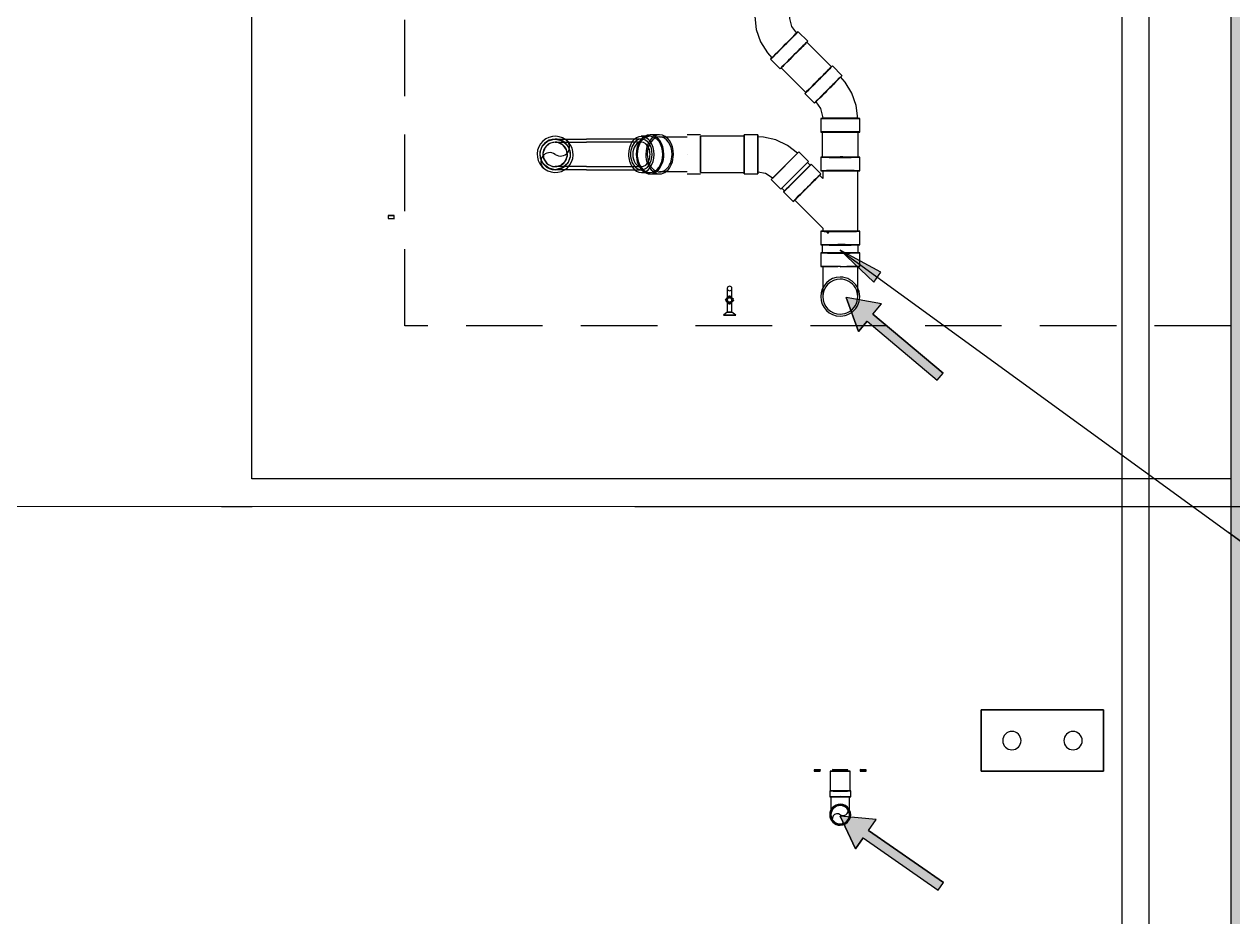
# Model space of a CAD drawing. Header units: millimetres. Extents: x 400392 to 401374, y 4543900 to 4544115.
# Drawn here: x 400811.934 to 400815.884, y 4544028.879 to 4544031.795 of the extents above; entities that cross this region are included whole.
import ezdxf

# ---------------------------------------------------------------- set-up
doc = ezdxf.new("R2010")
doc.units = ezdxf.units.MM
doc.linetypes.add('DASHDOT2', pattern=[0.5, 0.25, -0.125, 0, -0.125])
doc.linetypes.add('HIDDEN', pattern=[0.375, 0.25, -0.125])
doc.layers.add('A-DETL', color=90, linetype='Continuous', lineweight=15)
doc.layers.add('A-DETL-GENF', color=92, linetype='Continuous', lineweight=9)
for name, color, linetype in [('kiriş prota', 6, 'Continuous'), ('kolon tarama prota', 252, 'Continuous'), ('perde prota', 1, 'Continuous'), ('PRT-AL-TUNEL_EKSENI', 14, 'DASHDOT2')]:
    doc.layers.add(name, color=color, linetype=linetype)

# ---------------------------------------------------------------- blocks, each defined once
blk = doc.blocks.new('+24.06 mekanik')
at = {"layer": 'kolon tarama prota'}
for points in [[(106100.6, 203584.1), (106250.6, 203564.4), (106250.6, 203603.9)], [(106207.1, 203470), (106313.1, 203521.7), (106310.1, 203477.9), (106608.2, 203457.1), (106606.1, 203427.1), (106308, 203447.9), (106304.9, 203404)], [(107187.3, 202087.8), (107288.2, 202148.9), (107289.1, 202104.9), (107587.9, 202111.1), (107588.6, 202081.1), (107289.7, 202074.9), (107290.6, 202030.9)]]:
    blk.add_hatch(color=253, dxfattribs=at).paths.add_polyline_path(points, flags=0)
at = {"layer": 'kolon tarama prota', "color": 253}
for p, q in [((114612, 193586.7), (105111.7, 206662.9)), ((105039.7, 206610.6), (114540.1, 193534.5)), ((105613.5, 204073.9), (105569.6, 204080.8)), ((105725.3, 204051.4), (105612.8, 204069.2)), ((105770, 204049.1), (105726.1, 204056.1)), ((105925.2, 203934), (105899.1, 203970)), ((105549.6, 203954.9), (105593.6, 203948)), ((105594.3, 203952.6), (105706.8, 203934.8)), ((105706.1, 203930.1), (105750, 203923.2)), ((105969.7, 203864.7), (105921.4, 203931.2)), ((105796, 203895), (105822.1, 203859.1)), ((105825.9, 203861.8), (105874.2, 203795.3)), ((105999.7, 203831.5), (105973.6, 203867.5)), ((106110.4, 203667.9), (105994.3, 203827.6)), ((105870.4, 203792.5), (105896.5, 203756.6)), ((105660.9, 203730.6), (105625, 203704.4)), ((105660.9, 203730.6), (105735.9, 203627.4)), ((105735.9, 203627.4), (105660.9, 203730.6)), ((105802.5, 203764.6), (105782.6, 203638.6)), ((105782.6, 203638.6), (105802.5, 203764.6)), ((105801.5, 203758.1), (105783.6, 203645.2)), ((105783.6, 203645.2), (105801.5, 203758.1)), ((105846.4, 203757.6), (105802.5, 203764.6)), ((105846.4, 203757.6), (105826.5, 203631.7)), ((105826.5, 203631.7), (105846.4, 203757.6)), ((105845.7, 203752.9), (105836.5, 203694.7)), ((105836.5, 203694.7), (105845.7, 203752.9)), ((105858.2, 203751), (105845.7, 203752.9)), ((105858.2, 203751), (105849, 203692.7)), ((105849, 203692.7), (105858.2, 203751)), ((105902.9, 203748.7), (105858.9, 203755.6)), ((105916.9, 203739.8), (105901.8, 203742.2)), ((105901.9, 203760.5), (105916.9, 203739.8)), ((105627.8, 203700.6), (105512.8, 203617)), ((105625, 203704.4), (105699.9, 203601.3)), ((105699.9, 203601.3), (105625, 203704.4)), ((105664.8, 203725.2), (105732, 203632.8)), ((105732, 203632.8), (105664.8, 203725.2)), ((105836.5, 203694.7), (105827.2, 203636.4)), ((105827.2, 203636.4), (105836.5, 203694.7)), ((105849, 203692.7), (105839.7, 203634.4)), ((105839.7, 203634.4), (105849, 203692.7)), ((106141.9, 203635.8), (106115.8, 203671.7)), ((105510, 203620.9), (105474.1, 203594.7)), ((105699.9, 203601.3), (105735.9, 203627.4)), ((105782.6, 203638.6), (105826.5, 203631.7)), ((105827.2, 203636.4), (105839.7, 203634.4)), ((105839, 203629.7), (105882.9, 203622.8)), ((105883.9, 203629.3), (106011.9, 203609)), ((106011.9, 203609), (106018, 203600.7)), ((106036.9, 203614.1), (106036.5, 203614.6)), ((106153.5, 203611.8), (106138.1, 203633)), ((106183.4, 203578.6), (106157.3, 203614.6)), ((105547.5, 203569.3), (105547.5, 203569.3)), ((105547.5, 203569.3), (105547.5, 203569.3)), ((105582.2, 203521.6), (105697.2, 203605.1)), ((106012.6, 203596.8), (106038.7, 203560.8)), ((106026.3, 203606.7), (106035.3, 203605.3)), ((106250.6, 203603.9), (106100.6, 203584.1)), ((106100.6, 203584.1), (106250.6, 203564.4)), ((106100.6, 203584.1), (109400.1, 203584.1)), ((106250.6, 203564.4), (106250.6, 203603.9)), ((109400.1, 203584.1), (107669.3, 203584.1)), ((105401.7, 203542.2), (105376.3, 203523.7)), ((105511.6, 203543.2), (105511.5, 203543.2)), ((105511.5, 203543.2), (105511.6, 203543.2)), ((105511.6, 203543.1), (105511.5, 203543.2)), ((105511.5, 203543.2), (105511.6, 203543.1)), ((106042.6, 203563.6), (106058, 203542.4)), ((106054.2, 203539.6), (106080.3, 203503.7)), ((105361.5, 203495.9), (105322.3, 203467.4)), ((105379, 203519.8), (105356.1, 203503.1)), ((105549, 203491.6), (105585, 203517.7)), ((106313.1, 203521.7), (106207.1, 203470)), ((106313.1, 203521.7), (106207.1, 203470)), ((106310.1, 203477.9), (106313.1, 203521.7)), ((106310.1, 203477.9), (106313.1, 203521.7)), ((105367.4, 203487.8), (105328.2, 203459.3)), ((106207.1, 203470), (106304.9, 203404)), ((106304.9, 203404), (106207.1, 203470)), ((106608.2, 203457.1), (106310.1, 203477.9)), ((106310.1, 203477.9), (106608.2, 203457.1)), ((106606.1, 203427.1), (106608.2, 203457.1)), ((106606.1, 203427.1), (106608.2, 203457.1)), ((105253.7, 203417.5), (105216.4, 203390.5)), ((105375.2, 203394.6), (105414.4, 203423.1)), ((105381.1, 203386.5), (105420.3, 203415)), ((105425.6, 203407.7), (105448.5, 203424.4)), ((105451.2, 203420.5), (105476.7, 203439)), ((106304.9, 203404), (106308, 203447.9)), ((106308, 203447.9), (106304.9, 203404)), ((106308, 203447.9), (106606.1, 203427.1)), ((106308, 203447.9), (106606.1, 203427.1)), ((105259.5, 203409.5), (105222.3, 203382.4)), ((105269.4, 203317.7), (105306.6, 203344.7)), ((105275.2, 203309.6), (105312.4, 203336.6)), ((105884.4, 203253.9), (105897.5, 203235.8)), ((105909.7, 203244.6), (105896.5, 203262.7)), ((105897.5, 203235.8), (105920.8, 203203.8)), ((105932.9, 203212.7), (105909.7, 203244.6)), ((105916.5, 203188.4), (105948.9, 203211.9)), ((105948.9, 203211.9), (105916.5, 203188.4)), ((105920.8, 203203.8), (105916.5, 203188.4)), ((105920.8, 203203.8), (105932.9, 203212.7)), ((105932.9, 203212.7), (105920.8, 203203.8)), ((105932.9, 203212.7), (105920.8, 203203.8)), ((105920.8, 203203.8), (105932.9, 203212.7)), ((105948.9, 203211.9), (105932.9, 203212.7)), ((107679.9, 202875), (107356.3, 202639.9)), ((107356.3, 202639.9), (107679.9, 202875)), ((107797.4, 202713.2), (107679.9, 202875)), ((107679.9, 202875), (107797.4, 202713.2)), ((107679.9, 202875), (107679.9, 202875)), ((104855.3, 202819.1), (104839.1, 202807.4)), ((104839.1, 202807.4), (104855.3, 202819.1)), ((104861.2, 202811), (104855.3, 202819.1)), ((104839.1, 202807.4), (104845, 202799.3)), ((104861.2, 202811), (104845, 202799.3)), ((104845, 202799.3), (104861.2, 202811)), ((107473.8, 202478.1), (107797.4, 202713.2)), ((107797.4, 202713.2), (107473.8, 202478.1)), ((107797.4, 202713.2), (107797.4, 202713.2)), ((107356.3, 202639.9), (107473.8, 202478.1)), ((107473.8, 202478.1), (107356.3, 202639.9)), ((107356.3, 202639.9), (107356.3, 202639.9)), ((107473.8, 202478.1), (107473.8, 202478.1)), ((107118.3, 202226), (107077.8, 202196.6)), ((107077.8, 202196.6), (107118.3, 202226)), ((107121.2, 202221.9), (107118.3, 202226)), ((107165.6, 202174.5), (107127.7, 202226.6)), ((107166.8, 202261.2), (107150.6, 202249.5)), ((107150.6, 202249.5), (107166.8, 202261.2)), ((107150.6, 202249.5), (107153.6, 202245.4)), ((107169.8, 202257.2), (107153.6, 202245.4)), ((107153.6, 202245.4), (107169.8, 202257.2)), ((107169.8, 202257.2), (107166.8, 202261.2)), ((107074.3, 202187.8), (107112.2, 202135.7)), ((107077.8, 202196.6), (107080.8, 202192.5)), ((107121.2, 202221.9), (107080.8, 202192.5)), ((107080.8, 202192.5), (107121.2, 202221.9)), ((107045.5, 202173.1), (107029.3, 202161.3)), ((107029.3, 202161.3), (107045.5, 202173.1)), ((107029.3, 202161.3), (107032.2, 202157.3)), ((107048.4, 202169), (107032.2, 202157.3)), ((107032.2, 202157.3), (107048.4, 202169)), ((107048.4, 202169), (107045.5, 202173.1)), ((107177.8, 202159.9), (107166.6, 202175.3)), ((107288.2, 202148.9), (107187.3, 202087.8)), ((107288.2, 202148.9), (107187.3, 202087.8)), ((107289.1, 202104.9), (107288.2, 202148.9)), ((107289.1, 202104.9), (107288.2, 202148.9)), ((107111.1, 202135), (107122.3, 202119.5)), ((107587.9, 202111.1), (107289.1, 202104.9)), ((107289.1, 202104.9), (107587.9, 202111.1)), ((107588.6, 202081.1), (107587.9, 202111.1)), ((107588.6, 202081.1), (107587.9, 202111.1)), ((107187.3, 202087.8), (107290.6, 202030.9)), ((107290.6, 202030.9), (107187.3, 202087.8)), ((107289.7, 202074.9), (107588.6, 202081.1)), ((107289.7, 202074.9), (107588.6, 202081.1)), ((107290.6, 202030.9), (107289.7, 202074.9)), ((107289.7, 202074.9), (107290.6, 202030.9))]:
    blk.add_line(p, q, dxfattribs=at)
at = {"layer": 'kolon tarama prota', "color": 253, "flags": 128}
for points in [[(105568.6, 204074.3), (105543.1, 204083.1), (105522.2, 204100.2), (105518.3, 204105.1)], [(105893.8, 203966.1), (105865, 203997.5), (105830.1, 204021.9), (105790.6, 204037.8), (105768.9, 204042.6)], [(105425.8, 204037.9), (105454.6, 204006.5), (105489.5, 203982.1), (105529, 203966.2), (105550.7, 203961.4)], [(105751, 203929.7), (105776.5, 203920.9), (105797.4, 203903.8), (105801.3, 203898.9)], [(105801.5, 203758.1), (105759.8, 203759.9), (105718.8, 203752.2), (105680.6, 203735.5), (105664.8, 203725.2)], [(105732, 203632.8), (105755.1, 203643.7), (105780.6, 203645.6), (105783.6, 203645.2)], [(105405.6, 203536.8), (105427.9, 203553), (105454, 203572), (105478, 203589.4)], [(106235.9, 203495.1), (106233.2, 203498.9), (106225.1, 203510), (106212.5, 203527.4), (106196.6, 203549.3), (106178.9, 203573.7), (106178.1, 203574.7)], [(105545.2, 203496.9), (105517.4, 203476.8), (105491.8, 203458.1), (105472.8, 203444.3)], [(106085.6, 203507.6), (106103.4, 203483.1), (106119.4, 203461), (106132.2, 203443.5), (106140.5, 203432.1), (106143.5, 203427.9), (106143.5, 203427.9)], [(105322.3, 203467.4), (105306.3, 203455.8), (105287.4, 203442.1), (105268.6, 203428.4), (105253.7, 203417.5)], [(105328.2, 203459.3), (105312.2, 203447.7), (105293.3, 203434), (105274.5, 203420.3), (105259.5, 203409.5)], [(105133.6, 203330.3), (105137.4, 203333.1), (105148.2, 203340.9), (105164.3, 203352.6), (105183.2, 203366.4), (105202, 203380), (105216.4, 203390.5)], [(105139.5, 203322.2), (105143.3, 203325), (105154.1, 203332.8), (105170.2, 203344.6), (105189.1, 203358.3), (105207.9, 203371.9), (105222.3, 203382.4)], [(105306.6, 203344.7), (105322.6, 203356.4), (105341.4, 203370.1), (105360.2, 203383.7), (105375.2, 203394.6)], [(105312.4, 203336.6), (105328.4, 203348.3), (105347.3, 203362), (105366.1, 203375.6), (105381.1, 203386.5)], [(105133.6, 203330.3), (105153.4, 203338.9), (105175.1, 203338.4), (105194.5, 203328.7), (105207.9, 203311.8), (105213, 203290.7), (105208.6, 203269.5), (105195.7, 203252.1), (105192.4, 203249.4)], [(105192.4, 203249.4), (105172.5, 203240.8), (105150.9, 203241.3), (105131.5, 203251), (105118, 203268), (105113, 203289), (105117.3, 203310.2), (105130.2, 203327.6), (105133.6, 203330.3)], [(105139.5, 203322.2), (105127, 203307.4), (105123, 203288.5), (105128.3, 203269.9), (105141.7, 203256), (105160, 203250), (105179.1, 203253.2), (105186.5, 203257.5)], [(105186.5, 203257.5), (105198.9, 203272.3), (105203, 203291.2), (105197.7, 203309.8), (105184.3, 203323.7), (105165.9, 203329.7), (105146.9, 203326.5), (105139.5, 203322.2)], [(105269.4, 203317.7), (105253.3, 203306.1), (105234.5, 203292.4), (105215.7, 203278.7), (105199.9, 203267.3), (105189.7, 203259.8), (105186.5, 203257.5)], [(105275.2, 203309.6), (105259.2, 203298), (105240.3, 203284.3), (105221.6, 203270.6), (105205.8, 203259.2), (105195.5, 203251.7), (105192.4, 203249.4)], [(105875.6, 203266), (105878.2, 203262.4), (105884.4, 203253.9)], [(105896.5, 203262.7), (105890.2, 203271.4), (105887.7, 203274.8)], [(107209, 202109.9), (107206.2, 202113.7), (107198.4, 202124.5), (107186.7, 202140.6), (107174.5, 202157.4)], [(107125.6, 202122), (107139.2, 202103.3), (107150.6, 202087.7), (107158, 202077.5), (107160.2, 202074.5)]]:
    blk.add_lwpolyline(points, dxfattribs=at)
at = {"layer": 'kolon tarama prota', "color": 253}
for centre, radius, start, end in [((106189.7, 203461.5), 63.8, 126, 306), ((106189.7, 203461.5), 63.8, 126, 306), ((106189.7, 203461.5), 57.2, 126, 306), ((106189.7, 203461.5), 63.8, 306, 126), ((106189.7, 203461.5), 63.8, 306, 126), ((106189.7, 203461.5), 57.2, 306, 126), ((105163, 203289.9), 59, 0, 180), ((105163, 203289.9), 50, 306, 126), ((105163, 203289.9), 50, 306, 126), ((105163, 203289.9), 50, 306, 126), ((105163, 203319.4), 29.5, 270, 90), ((105163, 203289.9), 50, 126, 306), ((105163, 203289.9), 50, 126, 306), ((105163, 203289.9), 50, 126, 306), ((105163, 203289.9), 40, 126, 306), ((105163, 203289.9), 40, 126, 306), ((105163, 203289.9), 40, 126, 306), ((105163, 203289.9), 40, 306, 126), ((105163, 203289.9), 40, 306, 126), ((105163, 203289.9), 40, 306, 126), ((105163, 203289.9), 59, 180, 0), ((105163, 203260.4), 29.5, 90, 270), ((105881.6, 203270.4), 7.5, 36, 216), ((105881.6, 203270.4), 7.5, 216, 36), ((105903.6, 203240.2), 12.8, 206.2428, 225.7572), ((105903.6, 203240.2), 12.8, 126, 135.7572), ((105903.6, 203240.2), 9.09, 126, 306), ((105903.6, 203240.2), 12.8, 116.2428, 126), ((105903.6, 203240.2), 7.5, 126, 216), ((105903.6, 203240.2), 7.5, 216, 306), ((105903.6, 203240.2), 9.09, 306, 126), ((105903.6, 203240.2), 7.5, 36, 126), ((105903.6, 203240.2), 7.5, 306, 36), ((105903.6, 203240.2), 12.8, 296.2428, 306), ((105903.6, 203240.2), 12.8, 306, 315.7572), ((105903.6, 203240.2), 12.8, 26.2428, 45.7572), ((107657.8, 202735.3), 30, 36, 216), ((107657.8, 202735.3), 30, 36, 216), ((107657.8, 202735.3), 30, 216, 36), ((107657.8, 202735.3), 30, 216, 36), ((107496, 202617.8), 30, 36, 216), ((107496, 202617.8), 30, 36, 216), ((107496, 202617.8), 30, 216, 36), ((107496, 202617.8), 30, 216, 36), ((107184.6, 202092.2), 34.3, 126, 306), ((107184.6, 202092.2), 34.3, 126, 306), ((107184.6, 202092.2), 33, 0, 180), ((107184.6, 202092.2), 30.2, 126, 306), ((107184.6, 202092.2), 34.3, 306, 126), ((107184.6, 202092.2), 34.3, 306, 126), ((107184.6, 202092.2), 30.2, 306, 126), ((107184.6, 202108.7), 16.5, 270, 90), ((107184.6, 202092.2), 33, 180, 0), ((107184.6, 202075.7), 16.5, 90, 270)]:
    blk.add_arc(centre, radius, start, end, dxfattribs=at)
for centre, major_axis, ratio, start_param, end_param in [((105559.6, 204017.9), (10, 63), 0.007024, 6.276068, 9.417661), ((105559.6, 204017.9), (10, 63), 0.007024, 3.134476, 6.276068), ((105559.6, 204017.9), (8.9, 56.4), 0.007024, 6.276068, 9.417661), ((105559.6, 204017.9), (8.9, 56.4), 0.007024, 3.134476, 6.276068), ((105603.5, 204010.9), (10, 63), 0.007024, 6.276068, 9.417661), ((105603.5, 204010.9), (10, 63), 0.007024, 3.134476, 6.276068), ((105603.5, 204010.9), (9.2, 58.3), 0.007024, 0, 1.570796), ((105603.5, 204010.9), (9.2, 58.3), 0.007024, 4.712389, 6.283185), ((105716.1, 203993.1), (10, 63), 0.007024, 6.275907, 9.4175), ((105716.1, 203993.1), (10, 63), 0.007024, 3.134314, 6.275907), ((105716.1, 203993.1), (9.2, 58.3), 0.007024, 0, 1.570796), ((105716.1, 203993.1), (9.2, 58.3), 0.007024, 4.712389, 6.283185), ((105760, 203986.1), (10, 63), 0.007024, 6.275907, 9.4175), ((105760, 203986.1), (10, 63), 0.007024, 3.134314, 6.275907), ((105760, 203986.1), (8.9, 56.4), 0.007024, 6.275907, 9.4175), ((105760, 203986.1), (8.9, 56.4), 0.007024, 3.134314, 6.275907), ((105603.5, 204010.9), (9.2, 58.3), 0.007024, 1.570796, 3.141593), ((105603.5, 204010.9), (9.2, 58.3), 0.007024, 3.141593, 4.712389), ((105716.1, 203993.1), (9.2, 58.3), 0.007024, 1.570796, 3.141593), ((105716.1, 203993.1), (9.2, 58.3), 0.007024, 3.141593, 4.712389), ((105847.5, 203932.5), (51.6, 37.5), 0.010113, 6.283005, 9.424598), ((105847.5, 203932.5), (51.6, 37.5), 0.010113, 3.141413, 6.283005), ((105847.5, 203932.5), (46.2, 33.6), 0.010113, 6.283005, 9.424598), ((105847.5, 203932.5), (46.2, 33.6), 0.010113, 3.141413, 6.283005), ((105873.7, 203896.5), (51.6, 37.5), 0.010113, 6.283005, 9.424598), ((105873.7, 203896.5), (51.6, 37.5), 0.010113, 3.141413, 6.283005), ((105873.7, 203896.5), (47.7, 34.7), 0.010113, 0, 1.570796), ((105873.7, 203896.5), (47.7, 34.7), 0.010113, 4.712389, 6.283185), ((105873.7, 203896.5), (47.7, 34.7), 0.010113, 1.570796, 3.141593), ((105873.7, 203896.5), (47.7, 34.7), 0.010113, 3.141593, 4.712389), ((105922, 203830), (51.6, 37.5), 0.009996, 0, 3.141593), ((105922, 203830), (51.6, 37.5), 0.009996, 3.141593, 6.283185), ((105922, 203830), (47.7, 34.7), 0.010113, 0, 1.570796), ((105922, 203830), (47.7, 34.7), 0.010113, 4.712389, 6.283185), ((105922, 203830), (47.7, 34.7), 0.010113, 1.570796, 3.141593), ((105922, 203830), (47.7, 34.7), 0.010113, 3.141593, 4.712389), ((105948.1, 203794.1), (51.6, 37.5), 0.009996, 0, 3.141593), ((105948.1, 203794.1), (51.6, 37.5), 0.009996, 3.141593, 6.283185), ((105948.1, 203794.1), (46.2, 33.6), 0.009996, 0, 3.141593), ((105948.1, 203794.1), (46.2, 33.6), 0.009996, 3.141593, 6.283185), ((105849, 203692.7), (10, 63), 0.007069, 6.276117, 9.417709), ((105849, 203692.7), (10, 63), 0.007069, 3.134524, 6.276117), ((105892.9, 203685.7), (10, 63), 0.007069, 6.276117, 9.417709), ((105892.9, 203685.7), (10, 63), 0.007069, 3.134524, 6.276117), ((105892.9, 203685.7), (8.9, 56.4), 0.007069, 6.276117, 9.417709), ((105892.9, 203685.7), (8.9, 56.4), 0.007069, 3.134524, 6.276117), ((105662.5, 203652.9), (-34.7, 47.7), 0.000005, 4.712389, 6.283185), ((105662.5, 203652.9), (-34.7, 47.7), 0.000005, 0, 1.570796), ((105662.5, 203652.9), (-34.7, 47.7), 0.000005, 3.141593, 4.712389), ((105662.5, 203652.9), (-34.7, 47.7), 0.000005, 1.570796, 3.141593), ((106064.2, 203634.3), (51.6, 37.5), 0.009996, 0, 3.141593), ((106064.2, 203634.3), (51.6, 37.5), 0.009996, 3.141593, 6.283185), ((106064.2, 203634.3), (46.2, 33.6), 0.009996, 0, 3.141593), ((106064.2, 203634.3), (46.2, 33.6), 0.009996, 3.141593, 6.283185), ((105547.5, 203569.3), (-34.7, 47.7), 0.000005, 0, 1.570796), ((105547.5, 203569.3), (-34.7, 47.7), 0.000005, 4.712389, 6.283185), ((106044.2, 203661.8), (8.9, 56.4), 0.007069, 2.562328, 3.134524), ((106044.2, 203661.8), (8.9, 56.4), 0.007069, 3.134524, 3.70672), ((106090.3, 203598.3), (51.6, 37.5), 0.009996, 0, 3.141593), ((106090.3, 203598.3), (51.6, 37.5), 0.009996, 3.141593, 6.283185), ((106090.3, 203598.3), (47.7, 34.7), 0.009996, 0, 1.570796), ((106090.3, 203598.3), (47.7, 34.7), 0.009996, 4.712389, 6.283185), ((106105.7, 203577.1), (51.6, 37.5), 0.009996, 4.712389, 7.853982), ((106105.7, 203577.1), (47.7, 34.7), 0.009996, 0, 1.570796), ((106105.7, 203577.1), (47.7, 34.7), 0.009996, 4.712389, 6.283185), ((105547.5, 203569.3), (-34.7, 47.7), 0.000005, 1.570796, 3.141593), ((105547.5, 203569.3), (-34.7, 47.7), 0.000005, 3.141593, 4.712389), ((106090.3, 203598.3), (47.7, 34.7), 0.009996, 1.570796, 3.141593), ((106090.3, 203598.3), (47.7, 34.7), 0.009996, 3.141593, 4.712389), ((106105.7, 203577.1), (51.6, 37.5), 0.009996, 1.570796, 4.712389), ((106105.7, 203577.1), (47.7, 34.7), 0.009996, 1.570796, 3.141593), ((106105.7, 203577.1), (47.7, 34.7), 0.009996, 3.141593, 4.712389), ((106131.9, 203541.1), (51.6, 37.5), 0.009996, 4.712389, 7.853982), ((106131.9, 203541.1), (46.2, 33.6), 0.009996, 4.712389, 7.853982), ((105413.8, 203472.1), (-37.5, 51.6), 0.707107, 4.712766, 7.854358), ((105439.2, 203490.6), (-37.5, 51.6), 0.707107, 4.712766, 7.854358), ((105439.2, 203490.6), (-33.6, 46.2), 0.707107, 4.712766, 7.854358), ((106131.9, 203541.1), (51.6, 37.5), 0.009996, 1.570796, 4.712389), ((106131.9, 203541.1), (46.2, 33.6), 0.009996, 1.570796, 4.712389), ((105390.9, 203455.4), (-34.7, 47.7), 0.707107, 0, 1.570796), ((105390.9, 203455.4), (-29.4, 40.5), 0.707107, 0, 3.141593), ((105390.9, 203455.4), (-34.7, 47.7), 0.707107, 4.712389, 6.283185), ((105413.8, 203472.1), (-34.7, 47.7), 0.707107, 0, 1.570796), ((105390.9, 203455.4), (-29.4, 40.5), 0.707107, 3.141593, 6.283185), ((105390.9, 203455.4), (23.5, -32.4), 0.707107, 0, 3.141593), ((105413.8, 203472.1), (-37.5, 51.6), 0.707107, 1.571173, 4.712766), ((105413.8, 203472.1), (-34.7, 47.7), 0.707107, 4.712389, 6.283185), ((105439.2, 203490.6), (-37.5, 51.6), 0.707107, 1.571173, 4.712766), ((105439.2, 203490.6), (-33.6, 46.2), 0.707107, 1.571173, 4.712766), ((105413.8, 203472.1), (-34.7, 47.7), 0.707107, 3.141593, 4.712389), ((105390.9, 203455.4), (23.5, -32.4), 0.707107, 3.141593, 6.283185), ((105390.9, 203455.4), (-34.7, 47.7), 0.707107, 3.141593, 4.712389), ((105390.9, 203455.4), (-34.7, 47.7), 0.707107, 1.570796, 3.141593), ((105413.8, 203472.1), (-34.7, 47.7), 0.707107, 1.570796, 3.141593), ((107101, 202207.2), (26.7, 19.4), 0.01, 0, 1.570796), ((107101, 202207.2), (26.7, 19.4), 0.01, 4.712389, 6.283185), ((107101, 202207.2), (26.7, 19.4), 0.01, 1.570796, 3.141593), ((107101, 202207.2), (26.7, 19.4), 0.01, 3.141593, 4.712389), ((107138.9, 202155.1), (27.8, 20.2), 0.01, 1.570796, 4.712389), ((107138.9, 202155.1), (26.7, 19.4), 0.01, 1.570796, 3.141593), ((107138.9, 202155.1), (26.7, 19.4), 0.01, 3.141593, 4.712389), ((107138.9, 202155.1), (-27.8, -20.2), 0.01, 1.570796, 4.712389), ((107138.9, 202155.1), (26.7, 19.4), 0.01, 0, 1.570796), ((107138.9, 202155.1), (26.7, 19.4), 0.01, 4.712389, 6.283185), ((107150.1, 202139.7), (-27.8, -20.2), 0.01, 1.570796, 4.712389), ((107150.1, 202139.7), (-24.4, -17.7), 0.01, 1.570796, 4.712389), ((107150.1, 202139.7), (27.8, 20.2), 0.01, 1.570796, 4.712389), ((107150.1, 202139.7), (24.4, 17.7), 0.01, 1.570796, 4.712389)]:
    blk.add_ellipse(centre, major_axis=major_axis, ratio=ratio, start_param=start_param, end_param=end_param, dxfattribs=at)
for points, knots in [([(105892.1, 203234.5), (105892.2, 203234.9), (105892.3, 203235.4), (105892.5, 203236), (105892.6, 203236.3), (105892.6, 203236.6), (105892.7, 203236.8), (105892.7, 203237), (105892.8, 203237.1), (105892.8, 203237.4), (105892.9, 203237.7), (105893, 203238), (105893.1, 203238.3), (105893.1, 203238.4), (105893.1, 203238.5), (105893.1, 203238.6), (105893.1, 203238.7), (105893.2, 203238.8), (105893.2, 203239), (105893.3, 203239.3), (105893.4, 203239.7), (105893.5, 203240.2), (105893.6, 203240.8), (105893.6, 203241.3), (105893.7, 203241.6), (105893.7, 203241.8), (105893.8, 203242), (105893.8, 203242.3), (105893.9, 203242.8), (105894, 203243.3), (105894, 203243.9), (105894.1, 203244.3), (105894.1, 203244.6), (105894.1, 203244.8), (105894.1, 203244.9), (105894.1, 203245), (105894.1, 203245.1), (105894.2, 203245.2), (105894.2, 203245.3), (105894.2, 203245.6), (105894.2, 203246), (105894.2, 203246.2), (105894.3, 203246.5), (105894.3, 203246.7), (105894.3, 203246.9), (105894.3, 203247.1), (105894.3, 203247.4), (105894.3, 203247.7), (105894.4, 203248.3), (105894.4, 203248.8), (105894.4, 203249.2)], [-1, -1, -1, -1, -0.875, -0.84375, -0.8125, -0.78125, -0.765625, -0.75, -0.734375, -0.71875, -0.6875, -0.65625, -0.640625, -0.632812, -0.628906, -0.625, -0.621094, -0.617188, -0.609375, -0.59375, -0.578125, -0.5625, -0.53125, -0.515625, -0.507812, -0.5, -0.492188, -0.484375, -0.46875, -0.4375, -0.421875, -0.40625, -0.390625, -0.382812, -0.378906, -0.375, -0.371094, -0.367188, -0.359375, -0.34375, -0.3125, -0.28125, -0.265625, -0.25, -0.234375, -0.21875, -0.1875, -0.15625, -0.125, 0, 0, 0, 0]), ([(105909.3, 203228.7), (105908.9, 203228.8), (105908.5, 203228.9), (105907.8, 203229.1), (105907.5, 203229.2), (105907.3, 203229.3), (105907, 203229.3), (105906.8, 203229.4), (105906.7, 203229.4), (105906.4, 203229.5), (105906.2, 203229.5), (105905.8, 203229.6), (105905.5, 203229.7), (105905.4, 203229.7), (105905.3, 203229.7), (105905.2, 203229.8), (105905.1, 203229.8), (105905, 203229.8), (105904.8, 203229.8), (105904.5, 203229.9), (105904.1, 203230), (105903.6, 203230.1), (105903, 203230.2), (105902.5, 203230.3), (105902.2, 203230.3), (105902, 203230.4), (105901.8, 203230.4), (105901.6, 203230.4), (105901.1, 203230.5), (105900.5, 203230.6), (105899.9, 203230.6), (105899.5, 203230.7), (105899.2, 203230.7), (105899, 203230.7), (105898.9, 203230.8), (105898.8, 203230.8), (105898.8, 203230.8), (105898.7, 203230.8), (105898.5, 203230.8), (105898.2, 203230.8), (105897.9, 203230.9), (105897.6, 203230.9), (105897.3, 203230.9), (105897.1, 203230.9), (105897, 203230.9), (105896.7, 203230.9), (105896.4, 203230.9), (105896.1, 203231), (105895.5, 203231), (105895, 203231), (105894.6, 203231)], [-1, -1, -1, -1, -0.875, -0.84375, -0.8125, -0.78125, -0.765625, -0.75, -0.734375, -0.71875, -0.6875, -0.65625, -0.640625, -0.632812, -0.628906, -0.625, -0.621094, -0.617188, -0.609375, -0.59375, -0.578125, -0.5625, -0.53125, -0.515625, -0.507812, -0.5, -0.492188, -0.484375, -0.46875, -0.4375, -0.421875, -0.40625, -0.390625, -0.382812, -0.378906, -0.375, -0.371094, -0.367188, -0.359375, -0.34375, -0.3125, -0.28125, -0.265625, -0.25, -0.234375, -0.21875, -0.1875, -0.15625, -0.125, 0, 0, 0, 0]), ([(105897.5, 203235.8), (105897.3, 203236.1), (105896.9, 203236.8), (105896.5, 203237.6), (105896.3, 203238.4), (105896.2, 203238.9), (105896.1, 203239.4), (105896.1, 203239.8), (105896.1, 203240.1), (105896.1, 203240.5), (105896.1, 203240.9), (105896.2, 203241.4), (105896.3, 203242), (105896.4, 203242.4), (105896.5, 203242.7), (105896.6, 203243), (105896.8, 203243.5), (105897.1, 203244), (105897.5, 203244.7), (105898, 203245.2), (105898.6, 203245.8), (105899.2, 203246.3), (105899.9, 203246.7), (105900.6, 203247.1), (105901.3, 203247.4), (105902, 203247.6), (105902.6, 203247.7), (105903.1, 203247.7), (105903.4, 203247.7), (105903.8, 203247.7), (105904.2, 203247.7), (105904.8, 203247.6), (105905.3, 203247.5), (105905.7, 203247.4), (105906, 203247.3), (105906.3, 203247.2), (105906.6, 203247.1), (105907.1, 203246.9), (105907.6, 203246.6), (105908.2, 203246.1), (105909, 203245.5), (105909.4, 203244.9), (105909.7, 203244.6)], [0, 0, 0, 0, 0.055556, 0.111111, 0.138889, 0.166667, 0.194444, 0.208333, 0.222222, 0.236111, 0.25, 0.277778, 0.305556, 0.319444, 0.333333, 0.347222, 0.361111, 0.388889, 0.416667, 0.444444, 0.472222, 0.5, 0.527778, 0.555556, 0.583333, 0.611111, 0.638889, 0.652778, 0.666667, 0.680556, 0.694444, 0.722222, 0.75, 0.763889, 0.777778, 0.791667, 0.805556, 0.833333, 0.861111, 0.888889, 0.944444, 1, 1, 1, 1]), ([(105909.7, 203244.6), (105909.9, 203244.3), (105910.3, 203243.7), (105910.7, 203242.8), (105910.9, 203242.1), (105911, 203241.5), (105911.1, 203241), (105911.1, 203240.6), (105911.1, 203240.3), (105911.1, 203240), (105911.1, 203239.6), (105911, 203239), (105910.9, 203238.5), (105910.8, 203238.1), (105910.7, 203237.7), (105910.5, 203237.4), (105910.4, 203237), (105910.1, 203236.4), (105909.7, 203235.8), (105909.2, 203235.2), (105908.6, 203234.7), (105908, 203234.2), (105907.3, 203233.7), (105906.6, 203233.3), (105905.9, 203233.1), (105905.2, 203232.9), (105904.6, 203232.8), (105904.1, 203232.7), (105903.8, 203232.7), (105903.4, 203232.7), (105903, 203232.7), (105902.4, 203232.8), (105901.9, 203232.9), (105901.5, 203233), (105901.2, 203233.1), (105900.9, 203233.2), (105900.5, 203233.4), (105900.1, 203233.6), (105899.6, 203233.9), (105898.9, 203234.3), (105898.2, 203234.9), (105897.8, 203235.5), (105897.5, 203235.8)], [0, 0, 0, 0, 0.055556, 0.111111, 0.138889, 0.166667, 0.194444, 0.208333, 0.222222, 0.236111, 0.25, 0.277778, 0.305556, 0.319444, 0.333333, 0.347222, 0.361111, 0.388889, 0.416667, 0.444444, 0.472222, 0.5, 0.527778, 0.555556, 0.583333, 0.611111, 0.638889, 0.652778, 0.666667, 0.680556, 0.694444, 0.722222, 0.75, 0.763889, 0.777778, 0.791667, 0.805556, 0.833333, 0.861111, 0.888889, 0.944444, 1, 1, 1, 1]), ([(105897.9, 203251.7), (105898.3, 203251.6), (105898.7, 203251.5), (105899.3, 203251.3), (105899.7, 203251.3), (105899.9, 203251.2), (105900.2, 203251.1), (105900.3, 203251.1), (105900.5, 203251), (105900.7, 203251), (105901, 203250.9), (105901.4, 203250.8), (105901.7, 203250.8), (105901.8, 203250.7), (105901.9, 203250.7), (105902, 203250.7), (105902.1, 203250.7), (105902.2, 203250.6), (105902.4, 203250.6), (105902.7, 203250.5), (105903.1, 203250.5), (105903.6, 203250.4), (105904.2, 203250.3), (105904.7, 203250.2), (105905, 203250.1), (105905.2, 203250.1), (105905.4, 203250.1), (105905.6, 203250), (105906.1, 203249.9), (105906.7, 203249.9), (105907.3, 203249.8), (105907.7, 203249.8), (105908, 203249.7), (105908.2, 203249.7), (105908.3, 203249.7), (105908.4, 203249.7), (105908.4, 203249.7), (105908.5, 203249.7), (105908.7, 203249.6), (105909, 203249.6), (105909.3, 203249.6), (105909.6, 203249.6), (105909.9, 203249.6), (105910, 203249.5), (105910.2, 203249.5), (105910.5, 203249.5), (105910.7, 203249.5), (105911.1, 203249.5), (105911.7, 203249.4), (105912.2, 203249.4), (105912.6, 203249.4)], [-1, -1, -1, -1, -0.875, -0.84375, -0.8125, -0.78125, -0.765625, -0.75, -0.734375, -0.71875, -0.6875, -0.65625, -0.640625, -0.632812, -0.628906, -0.625, -0.621094, -0.617188, -0.609375, -0.59375, -0.578125, -0.5625, -0.53125, -0.515625, -0.507812, -0.5, -0.492188, -0.484375, -0.46875, -0.4375, -0.421875, -0.40625, -0.390625, -0.382812, -0.378906, -0.375, -0.371094, -0.367188, -0.359375, -0.34375, -0.3125, -0.28125, -0.265625, -0.25, -0.234375, -0.21875, -0.1875, -0.15625, -0.125, 0, 0, 0, 0]), ([(105915.1, 203245.9), (105915, 203245.6), (105914.9, 203245.1), (105914.7, 203244.5), (105914.6, 203244.2), (105914.6, 203243.9), (105914.5, 203243.7), (105914.4, 203243.5), (105914.4, 203243.3), (105914.3, 203243.1), (105914.3, 203242.8), (105914.2, 203242.4), (105914.1, 203242.2), (105914.1, 203242), (105914.1, 203241.9), (105914.1, 203241.8), (105914, 203241.8), (105914, 203241.6), (105914, 203241.5), (105913.9, 203241.2), (105913.8, 203240.8), (105913.7, 203240.2), (105913.6, 203239.6), (105913.5, 203239.1), (105913.5, 203238.9), (105913.5, 203238.7), (105913.4, 203238.5), (105913.4, 203238.2), (105913.3, 203237.7), (105913.2, 203237.1), (105913.2, 203236.5), (105913.1, 203236.1), (105913.1, 203235.8), (105913.1, 203235.6), (105913.1, 203235.5), (105913.1, 203235.5), (105913, 203235.4), (105913, 203235.3), (105913, 203235.1), (105913, 203234.8), (105913, 203234.5), (105912.9, 203234.2), (105912.9, 203234), (105912.9, 203233.8), (105912.9, 203233.6), (105912.9, 203233.4), (105912.9, 203233.1), (105912.9, 203232.7), (105912.8, 203232.1), (105912.8, 203231.6), (105912.8, 203231.3)], [-1, -1, -1, -1, -0.875, -0.84375, -0.8125, -0.78125, -0.765625, -0.75, -0.734375, -0.71875, -0.6875, -0.65625, -0.640625, -0.632812, -0.628906, -0.625, -0.621094, -0.617188, -0.609375, -0.59375, -0.578125, -0.5625, -0.53125, -0.515625, -0.507812, -0.5, -0.492188, -0.484375, -0.46875, -0.4375, -0.421875, -0.40625, -0.390625, -0.382812, -0.378906, -0.375, -0.371094, -0.367188, -0.359375, -0.34375, -0.3125, -0.28125, -0.265625, -0.25, -0.234375, -0.21875, -0.1875, -0.15625, -0.125, 0, 0, 0, 0])]:
    blk.add_open_spline(points, degree=3, knots=knots, dxfattribs=at)
for points in [[(105894.4, 203249.2), (105894.3, 203246.6), (105893.9, 203241.6), (105892.8, 203236.8), (105892.1, 203234.5)], [(105894.6, 203231), (105897.2, 203231), (105902.2, 203230.5), (105907, 203229.4), (105909.3, 203228.7)], [(105912.6, 203249.4), (105910, 203249.5), (105904.9, 203250), (105900.2, 203251.1), (105897.9, 203251.7)], [(105912.8, 203231.3), (105912.9, 203233.8), (105913.3, 203238.9), (105914.4, 203243.6), (105915.1, 203245.9)]]:
    blk.add_open_spline(points, degree=3, dxfattribs=at)

msp = doc.modelspace()

# ---------------------------------------------------------------- hatches: boundary and pattern name
at = {"layer": 'kolon tarama prota'}
h = msp.add_hatch(color=256, dxfattribs=at)
h.dxf.hatch_style = 1
h.paths.add_polyline_path([(400817.0787, 4544036.02), (400789.9937, 4544036.02), (400789.9937, 4544036.42), (400788.9937, 4544036.42), (400788.9937, 4544036.02), (400781.7937, 4544036.02), (400781.7937, 4544036.42), (400780.7937, 4544036.42), (400780.7937, 4544036.02), (400767.3823, 4544036.02), (400769.4469, 4544034.52), (400815.8787, 4544034.52), (400815.8787, 4544009.62), (400804.0302, 4544009.62), (400804.0302, 4544007.82), (400805.0302, 4544007.82), (400805.0302, 4544008.12), (400817.0787, 4544008.12), (400817.0787, 4544011.1641), (400817.4787, 4544011.1641), (400817.4787, 4544012.1641), (400817.0807, 4544012.1641), (400817.0807, 4544018.0141), (400817.4787, 4544018.0141), (400817.4787, 4544019.0141), (400817.0787, 4544019.0141)])

# ---------------------------------------------------------------- linework, layer by layer
at = {"layer": 'A-DETL', "color": 1, "lineweight": 5}
msp.add_lwpolyline([(400664.5, 4544030.22), (400822.9493, 4544030.22)], dxfattribs=at)
at = {"layer": 'kiriş prota'}
msp.add_lwpolyline([(400815.8787, 4544030.31), (400812.6787, 4544030.31), (400812.6787, 4544034.52)], dxfattribs=at)
at = {"layer": 'kiriş prota', "linetype": 'HIDDEN'}
msp.add_lwpolyline([(400815.8787, 4544030.81), (400813.1787, 4544030.81), (400813.1787, 4544034.52)], dxfattribs=at)
at = {"layer": 'perde prota'}
msp.add_lwpolyline([(400817.0787, 4544036.02), (400817.0787, 4544019.0141), (400817.4787, 4544019.0141), (400817.4787, 4544018.0141), (400817.0807, 4544018.0141), (400817.0807, 4544012.1641), (400817.4787, 4544012.1641), (400817.4787, 4544011.1641), (400817.0787, 4544011.1641), (400817.0787, 4544008.12), (400805.0302, 4544008.12), (400805.0302, 4544007.82), (400804.0302, 4544007.82), (400804.0302, 4544009.62), (400815.8787, 4544009.62), (400815.8787, 4544034.52), (400769.4469, 4544034.52), (400767.3823, 4544036.02), (400780.7937, 4544036.02)], dxfattribs=at)
at = {"layer": 'PRT-AL-TUNEL_EKSENI', "ltscale": 10}
msp.add_line((400660.9298, 4544030.22), (400826.849, 4544030.22), dxfattribs=at)

# ---------------------------------------------------------------- block references
at = {"layer": 'A-DETL-GENF', "xscale": 0.001, "yscale": 0.001, "zscale": 0.001, "rotation": 323.9999999999982}
msp.add_blockref('+24.06 mekanik', (400609.1002, 4543928.7183), dxfattribs=at)

doc.saveas('drawing.dxf')
